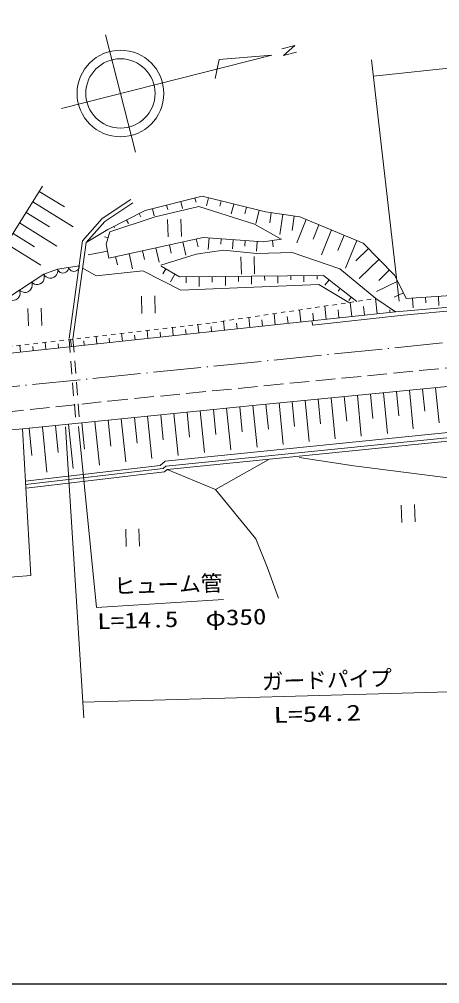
# Model space of a CAD drawing. Units: millimetres, scale not verified. Extents: x 40000 to 680000, y 20000 to 380000.
# Drawn here: x 116820 to 165296, y 205000 to 316335 of the extents above; entities that cross this region are included whole.
import ezdxf
from ezdxf.enums import TextEntityAlignment as Align

# ---------------------------------------------------------------- set-up
doc = ezdxf.new("R2010")
doc.units = ezdxf.units.MM
doc.header["$LTSCALE"] = 1000
for name, pattern in [('USER1', [1, 0.5, -0.5]), ('USER2', [3, 2.25, -0.75]), ('USER3', [2.5, 1.5, -1]), ('USER4', [7.000001, 5.508197, -0.688525, 0.114754, -0.688525])]:
    doc.linetypes.add(name, pattern=pattern)
for name, color, linetype, lineweight in [('M-TTL-BAND', 7, 'Continuous', 25), ('S-BGD', 1, 'Continuous', 13), ('S-BGD-HTXT', 6, 'Continuous', 13), ('S-BMK', 3, 'USER4', 13)]:
    doc.layers.add(name, color=color, linetype=linetype, lineweight=lineweight)
doc.styles.add('ＭＳ ゴシック', font='')
doc.styles.get('ＭＳ ゴシック').set_extended_font_data('MS Gothic')

# ---------------------------------------------------------------- blocks, each defined once
blk = doc.blocks.new('BUHIN55')
at = {"layer": 'S-BGD'}
blk.add_lwpolyline([(169, 816), (-31, 793), (-211, 728), (-423, 606), (-558, 447), (-659, 268), (-711, 15), (-690, -189), (-629, -389), (-483, -585), (-343, -712), (-169, -816)], dxfattribs=at)
blk = doc.blocks.new('BUHIN57')
at = {"layer": 'S-BGD'}
blk.add_lwpolyline([(380, 512), (234, 561), (88, 574), (-98, 558), (-244, 491), (-371, 399), (-489, 240), (-540, 91), (-562, -67), (-524, -251), (-468, -384), (-380, -512)], dxfattribs=at)
blk = doc.blocks.new('BUHIN112')
at = {"layer": 'S-BGD'}
for p, q in [((1256, -127), (-198, 1246)), ((-1252, 131), (202, -1243))]:
    blk.add_line(p, q, dxfattribs=at)

msp = doc.modelspace()

# ---------------------------------------------------------------- linework, layer by layer
at = {"layer": 'M-TTL-BAND'}
msp.add_line((40000, 205000), (579000, 205000), dxfattribs=at)
at = {"layer": 'S-BGD'}
for p, q in [((130202, 300986), (126768, 314559)), ((147090, 312930), (148586, 313308)), ((148586, 313308), (147282, 312152)), ((145935, 312188), (121699, 306055)), ((145935, 312188), (139873, 311685)), ((147282, 312152), (148782, 312540)), ((139873, 311685), (139394, 309501)), ((114974, 289795), (119495, 297073)), ((119118, 296466), (122016, 294666)), ((118364, 295253), (123020, 292361)), ((126390, 293335), (129665, 295519)), ((129914, 295145), (126689, 292994)), ((131352, 294264), (137894, 295907)), ((135441, 295291), (135645, 294478)), ((137076, 295701), (137198, 295218)), ((137894, 295907), (145197, 294095)), ((138624, 295726), (138398, 294811)), ((140085, 295363), (139932, 294747)), ((117611, 294040), (120300, 292370)), ((127011, 292055), (131352, 294264)), ((132170, 294469), (132377, 293644)), ((132481, 293518), (137529, 294738)), ((133805, 294880), (133929, 294389)), ((137529, 294738), (143924, 292671)), ((141545, 295001), (141262, 293861)), ((143006, 294638), (142819, 293886)), ((144466, 294276), (144090, 292760)), ((145197, 294095), (149186, 293513)), ((145862, 293998), (145694, 292846)), ((116857, 292827), (121165, 290152)), ((124114, 290746), (126390, 293335)), ((126689, 292994), (124541, 290550)), ((127254, 291811), (132481, 293518)), ((129182, 293159), (129393, 292745)), ((130629, 293896), (130817, 293525)), ((147191, 293804), (146855, 291495)), ((148521, 293610), (148282, 291967)), ((149916, 293212), (148813, 290533)), ((149186, 293513), (156485, 290509)), ((127011, 292055), (124541, 290550)), ((127254, 291811), (126842, 290377)), ((127735, 292423), (127808, 292279)), ((143924, 292671), (147013, 290963)), ((151376, 292611), (150690, 290946)), ((152835, 292011), (151653, 289138)), ((116104, 291614), (118584, 290074)), ((122563, 279476), (124114, 290746)), ((127048, 291094), (126635, 291213)), ((127146, 288769), (138007, 291147)), ((135680, 290637), (136018, 289092)), ((137232, 290977), (137427, 290084)), ((138007, 291147), (144941, 290633)), ((138701, 291095), (138602, 289758)), ((140088, 290992), (140043, 290393)), ((141474, 290890), (141397, 289849)), ((142861, 290787), (142813, 290138)), ((144248, 290684), (144166, 289574)), ((144941, 290633), (147040, 290948)), ((146004, 290792), (146112, 290072)), ((154295, 291410), (153562, 289628)), ((155755, 290809), (154441, 287618)), ((115350, 290402), (119309, 287942)), ((124541, 290550), (123009, 279415)), ((126994, 289573), (124743, 289147)), ((126842, 290377), (127146, 288769)), ((131025, 289618), (131249, 288598)), ((132577, 289958), (132940, 288300)), ((134129, 290297), (134339, 289336)), ((137217, 289229), (140378, 289697)), ((140378, 289697), (144207, 289296)), ((157093, 289886), (155613, 288441)), ((156485, 290509), (160133, 286772)), ((127922, 288939), (128131, 287983)), ((129474, 289278), (129855, 287535)), ((133153, 287942), (137217, 289229)), ((144207, 289296), (148266, 289411)), ((148266, 289411), (153790, 287534)), ((158309, 288640), (156028, 286413)), ((119629, 286895), (121242, 287484)), ((121242, 287484), (123766, 287857)), ((124133, 287589), (125692, 286736)), ((125692, 286736), (131064, 287294)), ((131064, 287294), (135446, 285057)), ((133187, 287841), (135291, 286608)), ((133713, 287533), (133377, 286960)), ((153790, 287534), (157923, 284088)), ((159525, 287394), (158268, 286166)), ((114060, 283236), (119629, 286895)), ((134765, 286916), (134237, 286016)), ((135291, 286608), (151906, 286756)), ((136046, 286614), (136053, 285892)), ((137557, 286628), (137567, 285478)), ((139067, 286641), (139073, 285984)), ((140578, 286655), (140587, 285613)), ((142088, 286668), (142094, 286076)), ((143599, 286682), (143607, 285748)), ((145109, 286696), (145114, 286167)), ((146620, 286709), (146627, 285883)), ((148130, 286723), (148134, 286259)), ((149641, 286736), (149647, 286018)), ((151151, 286750), (151155, 286351)), ((151906, 286756), (155742, 283761)), ((152546, 286257), (152060, 285636)), ((160133, 286772), (161435, 284094)), ((135446, 285057), (151371, 285731)), ((151371, 285731), (154838, 283631)), ((153824, 285259), (153590, 284959)), ((160459, 286102), (158005, 284910)), ((161435, 284094), (177753, 285186)), ((155103, 284261), (154807, 283882)), ((158092, 282335), (157908, 284086)), ((157923, 284088), (160196, 282560)), ((161109, 284763), (160044, 284245)), ((160196, 282560), (187477, 284975)), ((187520, 284527), (161133, 282191)), ((162176, 284143), (162252, 283014)), ((163660, 284243), (163704, 283589)), ((165143, 284342), (165214, 283293)), ((152215, 281705), (152055, 283219)), ((155153, 282020), (154982, 283653)), ((156623, 282177), (156519, 283161)), ((160196, 282560), (111821, 277380)), ((143398, 280761), (143276, 281920)), ((146337, 281076), (146202, 282353)), ((147806, 281233), (147725, 282010)), ((149276, 281391), (149129, 282786)), ((161133, 282191), (150642, 281028)), ((150745, 281548), (150656, 282394)), ((153684, 281863), (153588, 282778)), ((159562, 282492), (159532, 282778)), ((134581, 279817), (134482, 280760)), ((137520, 280132), (137418, 281104)), ((138995, 280242), (138929, 280862)), ((140464, 280397), (140350, 281486)), ((141929, 280604), (141861, 281242)), ((144867, 280919), (144793, 281626)), ((150595, 281464), (150643, 281028)), ((125765, 278873), (125675, 279727)), ((127234, 279030), (127180, 279541)), ((128704, 279188), (128611, 280071)), ((130173, 279345), (130118, 279871)), ((131643, 279502), (131546, 280415)), ((133112, 279660), (133055, 280202)), ((136051, 279974), (135992, 280532)), ((116948, 277929), (116868, 278695)), ((118418, 278086), (118369, 278550)), ((119887, 278244), (119803, 279039)), ((121356, 278401), (121306, 278880)), ((122828, 278539), (122739, 279383)), ((124295, 278716), (124243, 279211)), ((144513, 271827), (179125, 275188)), ((154295, 272777), (154570, 269939)), ((155800, 272923), (156258, 268204)), ((157305, 273069), (157579, 270244)), ((158809, 273215), (159266, 268518)), ((160314, 273361), (160586, 270568)), ((161819, 273507), (162252, 269056)), ((163324, 273654), (163572, 271105)), ((164829, 273800), (165222, 269756)), ((117200, 269048), (144513, 271827)), ((143754, 271750), (144243, 266948)), ((145265, 271900), (145545, 269022)), ((146770, 272046), (147235, 267261)), ((148275, 272192), (148553, 269328)), ((149780, 272338), (150243, 267575)), ((151285, 272485), (151562, 269633)), ((152790, 272631), (153250, 267889)), ((133133, 270669), (133428, 267768)), ((134650, 270824), (135141, 265997)), ((136168, 270978), (136462, 268085)), ((137685, 271132), (138175, 266314)), ((139202, 271287), (139496, 268398)), ((140720, 271441), (141209, 266631)), ((142237, 271595), (142530, 268712)), ((120994, 269434), (121309, 266333)), ((122511, 269589), (123033, 264462)), ((124029, 269743), (124339, 266692)), ((125546, 269897), (126059, 264854)), ((127063, 270052), (127369, 267050)), ((128581, 270206), (129085, 265246)), ((130098, 270360), (130398, 267409)), ((131615, 270515), (132112, 265638)), ((117200, 269048), (115114, 268852)), ((118140, 252120), (117200, 269048)), ((117959, 269125), (118280, 265974)), ((119477, 269280), (120007, 264070)), ((133631, 265334), (167391, 268741)), ((167655, 268164), (133712, 264740)), ((167831, 267780), (133881, 264354)), ((133050, 264822), (133631, 265334)), ((139430, 262036), (145518, 265495)), ((149086, 265736), (155404, 264797)), ((117501, 263016), (133050, 264822)), ((133395, 264459), (117547, 262619)), ((133565, 264076), (117593, 262222)), ((133395, 264459), (133712, 264740)), ((133881, 264354), (133565, 264076)), ((133881, 264354), (139430, 262036)), ((155404, 264797), (171926, 262645)), ((139430, 262036), (144100, 256368)), ((144100, 256368), (145453, 253016)), ((145453, 253016), (146706, 249522)), ((110942, 251551), (118140, 252120))]:
    msp.add_line(p, q, dxfattribs=at)
at = {"layer": 'S-BGD', "linetype": 'USER1'}
for p, q in [((139085, 281299), (157923, 284088)), ((111516, 278067), (139085, 281299))]:
    msp.add_line(p, q, dxfattribs=at)
at = {"layer": 'S-BGD', "linetype": 'USER3'}
for p, q in [((122562, 279362), (123348, 269674)), ((123009, 279415), (123796, 269719))]:
    msp.add_line(p, q, dxfattribs=at)
at = {"layer": 'S-BGD', "linetype": 'USER2'}
for p, q in [((127114, 272257), (188049, 278243)), ((76300, 266742), (127114, 272257))]:
    msp.add_line(p, q, dxfattribs=at)
at = {"layer": 'S-BGD'}
msp.add_lwpolyline([(119629, 286895), (119757, 286731), (119911, 286609), (120133, 286489), (120346, 286457), (120558, 286466), (120808, 286557), (120975, 286687), (121117, 286849), (121210, 287084), (121245, 287275), (121242, 287484)], dxfattribs=at)
for radius in [5000, 4000]:
    msp.add_circle((128485, 307773), radius, dxfattribs=at)
at = {"layer": 'S-BGD-HTXT'}
for p, q in [((157650, 309786), (419792, 337402)), ((157437, 311655), (160605, 283799)), ((122130, 269275), (124265, 235688)), ((123633, 269341), (125732, 248435)), ((125732, 248435), (140352, 249352)), ((124150, 237493), (178085, 239026))]:
    msp.add_line(p, q, dxfattribs=at)
at = {"layer": 'S-BMK'}
msp.add_line((76565, 269908), (173962, 279825), dxfattribs=at)

# ---------------------------------------------------------------- block references
at = {"rotation": 135}
for name, p in [('BUHIN112', (134725, 292253)), ('BUHIN112', (143165, 287925)), ('BUHIN57', (123135, 287764)), ('BUHIN57', (121873, 287577)), ('BUHIN55', (117540, 285523)), ('BUHIN55', (118933, 286437)), ('BUHIN55', (116148, 284608)), ('BUHIN112', (131697, 283382)), ('BUHIN112', (118618, 281956)), ('BUHIN112', (161668, 259282)), ('BUHIN112', (129884, 256504))]:
    msp.add_blockref(name, p, dxfattribs=at)

# ---------------------------------------------------------------- texts
at = {"layer": 'S-BGD-HTXT', "style": 'ＭＳ ゴシック'}
for s, p in [('ヒューム管', (127788, 249438)), ('ガードパイプ', (144829, 238398))]:
    msp.add_text(s, height=1833, rotation=1.7, dxfattribs=at).set_placement(p, align=Align.BOTTOM_LEFT)
for s, width, p in [('L=14.5\u3000φ350', 1.25, (125845, 245369)), ('L=54.2', 1.35, (146174, 234553))]:
    msp.add_text(s, height=1833, rotation=1.7, dxfattribs=dict(at, width=width)).set_placement(p, align=Align.BOTTOM_LEFT)

doc.saveas('drawing.dxf')
